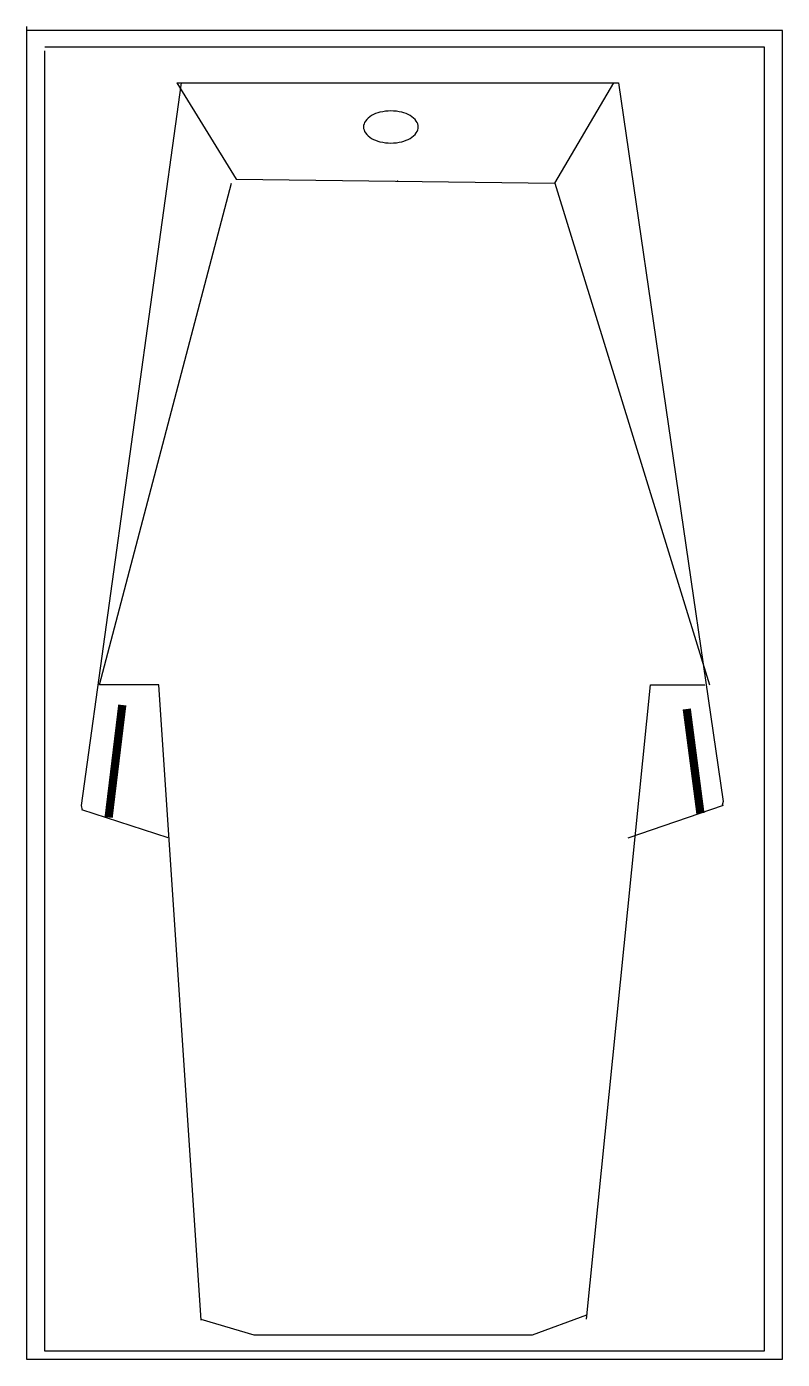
# Model space of a CAD drawing. Extents: x 0 to 0.87, y 0.01 to 1.53.
import ezdxf

# ---------------------------------------------------------------- set-up
doc = ezdxf.new("R2010")
doc.units = 0
doc.header["$MEASUREMENT"] = 0
doc.layers.get('0').update_dxf_attribs({"linetype": 'CONTINUOUS'})

# ---------------------------------------------------------------- blocks, each defined once
blk = doc.blocks.new('BANHEIR2')
for points in [[(0.0108, 1.8396), (0.0108, 0.0106), (0.9245, 0.0106), (0.9245, 1.8341), (0.0108, 1.8341)], [(0.0328, 1.8121), (0.9025, 1.8121), (0.9025, 0.0216), (0.0328, 0.0216), (0.0328, 1.8066)], [(0.0782, 0.7645), (0.0769, 0.7709), (0.198, 1.7625)], [(0.1925, 1.7625), (0.264, 1.6303), (0.6493, 1.6248), (0.7209, 1.7625)], [(0.1925, 1.7625), (0.7264, 1.7625), (0.853, 0.7764), (0.8517, 0.7712)], [(0.0989, 0.9361), (0.2585, 1.6248)], [(0.6493, 1.6248), (0.8365, 0.9361)], [(0.2218, 0.0644), (0.1704, 0.9361), (0.0989, 0.9361)], [(0.6878, 0.0657), (0.7649, 0.9361), (0.8309, 0.9361)], [(0.8254, 0.9361), (0.8309, 0.9361)], [(0.0769, 0.7654), (0.1814, 0.7268)], [(0.853, 0.7709), (0.7378, 0.7258)], [(0.6881, 0.0724), (0.6878, 0.0712), (0.6218, 0.0437), (0.286, 0.0437), (0.2216, 0.0651)]]:
    blk.add_lwpolyline(points)
blk.add_lwpolyline([(0.4181, 1.7019, 0.139889), (0.4204, 1.694, 0.107118), (0.4278, 1.6863, 0.079812), (0.438, 1.6817, 0.067459), (0.4512, 1.6799, 0.067459), (0.4643, 1.6817, 0.079812), (0.4745, 1.6863, 0.107118), (0.4819, 1.694, 0.139889), (0.4842, 1.7019, 0.139889), (0.4819, 1.7098, 0.107118), (0.4745, 1.7175, 0.079812), (0.4643, 1.7221, 0.067459), (0.4512, 1.7239, 0.067459), (0.438, 1.7221, 0.079812), (0.4278, 1.7175, 0.107118), (0.4204, 1.7098, 0.139889)], format="xyb", close=True)
at = {"const_width": 0.01}
for points in [[(0.1099, 0.7543), (0.1264, 0.9086)], [(0.8254, 0.7598), (0.8089, 0.9031)]]:
    blk.add_lwpolyline(points, dxfattribs=at)
blk.add_point((0.4591, 1.6275))

msp = doc.modelspace()

# ---------------------------------------------------------------- block references
at = {"xscale": 0.946, "yscale": 0.833, "zscale": 0.946}
msp.add_blockref('BANHEIR2', (-0.0059, -0.0021), dxfattribs=at)

doc.saveas('drawing.dxf')
